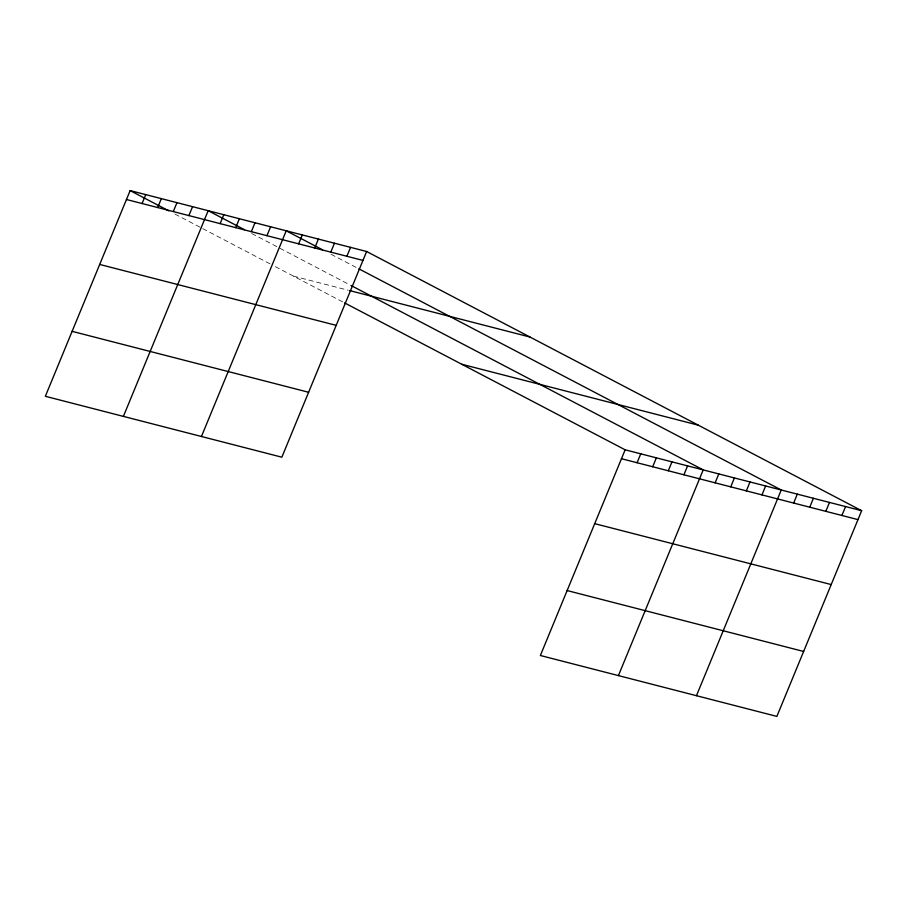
<?xml version="1.0" encoding="UTF-8"?>
<svg xmlns="http://www.w3.org/2000/svg" width="907" height="907" viewBox="0 0 907 907"><rect width="100%" height="100%" fill="white"/><g stroke="black" fill="none" stroke-linecap="round" stroke-linejoin="round"><path stroke-width="0.68" stroke-dasharray="4.54 3.4" d="M293.483 276.136L348.118 290.206M330.998 254.243L358.821 268.812M251.738 233.507L349.751 284.832M174.904 214.041L201.524 227.974M202.737 228.609L272.916 265.366M275.331 266.624L343.356 302.246"/><path stroke-width="1.36" d="M366.632 251.5L130.132 190.595L45.35 396.291L281.85 457.196L366.632 251.5L861.65 510.709L776.868 716.405L540.368 655.5L625.15 449.804L861.65 510.709M142.07 203.531L145.744 194.62M157.682 207.544L161.355 198.633M173.282 211.569L176.956 202.658M188.894 215.583L192.567 206.671M123.397 416.392L208.179 210.696L244.482 229.709M220.118 223.632L223.791 214.721M235.718 227.646L239.391 218.734M251.33 231.67L255.003 222.759M266.941 235.684L270.615 226.773M201.445 436.494L286.227 230.797L322.529 249.799M298.63 243.847L302.303 234.936M314.718 247.985L318.391 239.074M330.794 252.135L334.468 243.223M346.882 256.273L350.555 247.362M637.088 462.729L640.761 453.817M652.689 466.754L656.362 457.842M668.3 470.767L671.974 461.856M683.912 474.792L687.585 465.881M618.415 675.59L703.197 469.894L350.964 285.467M715.135 482.83L718.798 473.919M730.736 486.855L734.409 477.944M746.348 490.868L750.021 481.957M761.959 494.893L765.633 485.982M696.463 695.692L781.244 489.995L358.821 268.812M793.648 503.056L797.321 494.145M809.736 507.194L813.409 498.283M825.812 511.333L829.486 502.421M841.9 515.482L845.573 506.571M126.458 199.506L362.959 260.411M349.422 290.535L529.994 337.041M99.691 264.447L336.191 325.352M461.788 364.263L698.299 425.168M621.476 458.715L857.977 519.62M72.118 331.35L308.618 392.266M594.709 523.645L831.209 584.562M567.136 590.559L803.636 651.464M130.132 190.595L168.849 210.877M344.603 302.904L625.15 449.804"/></g></svg>
